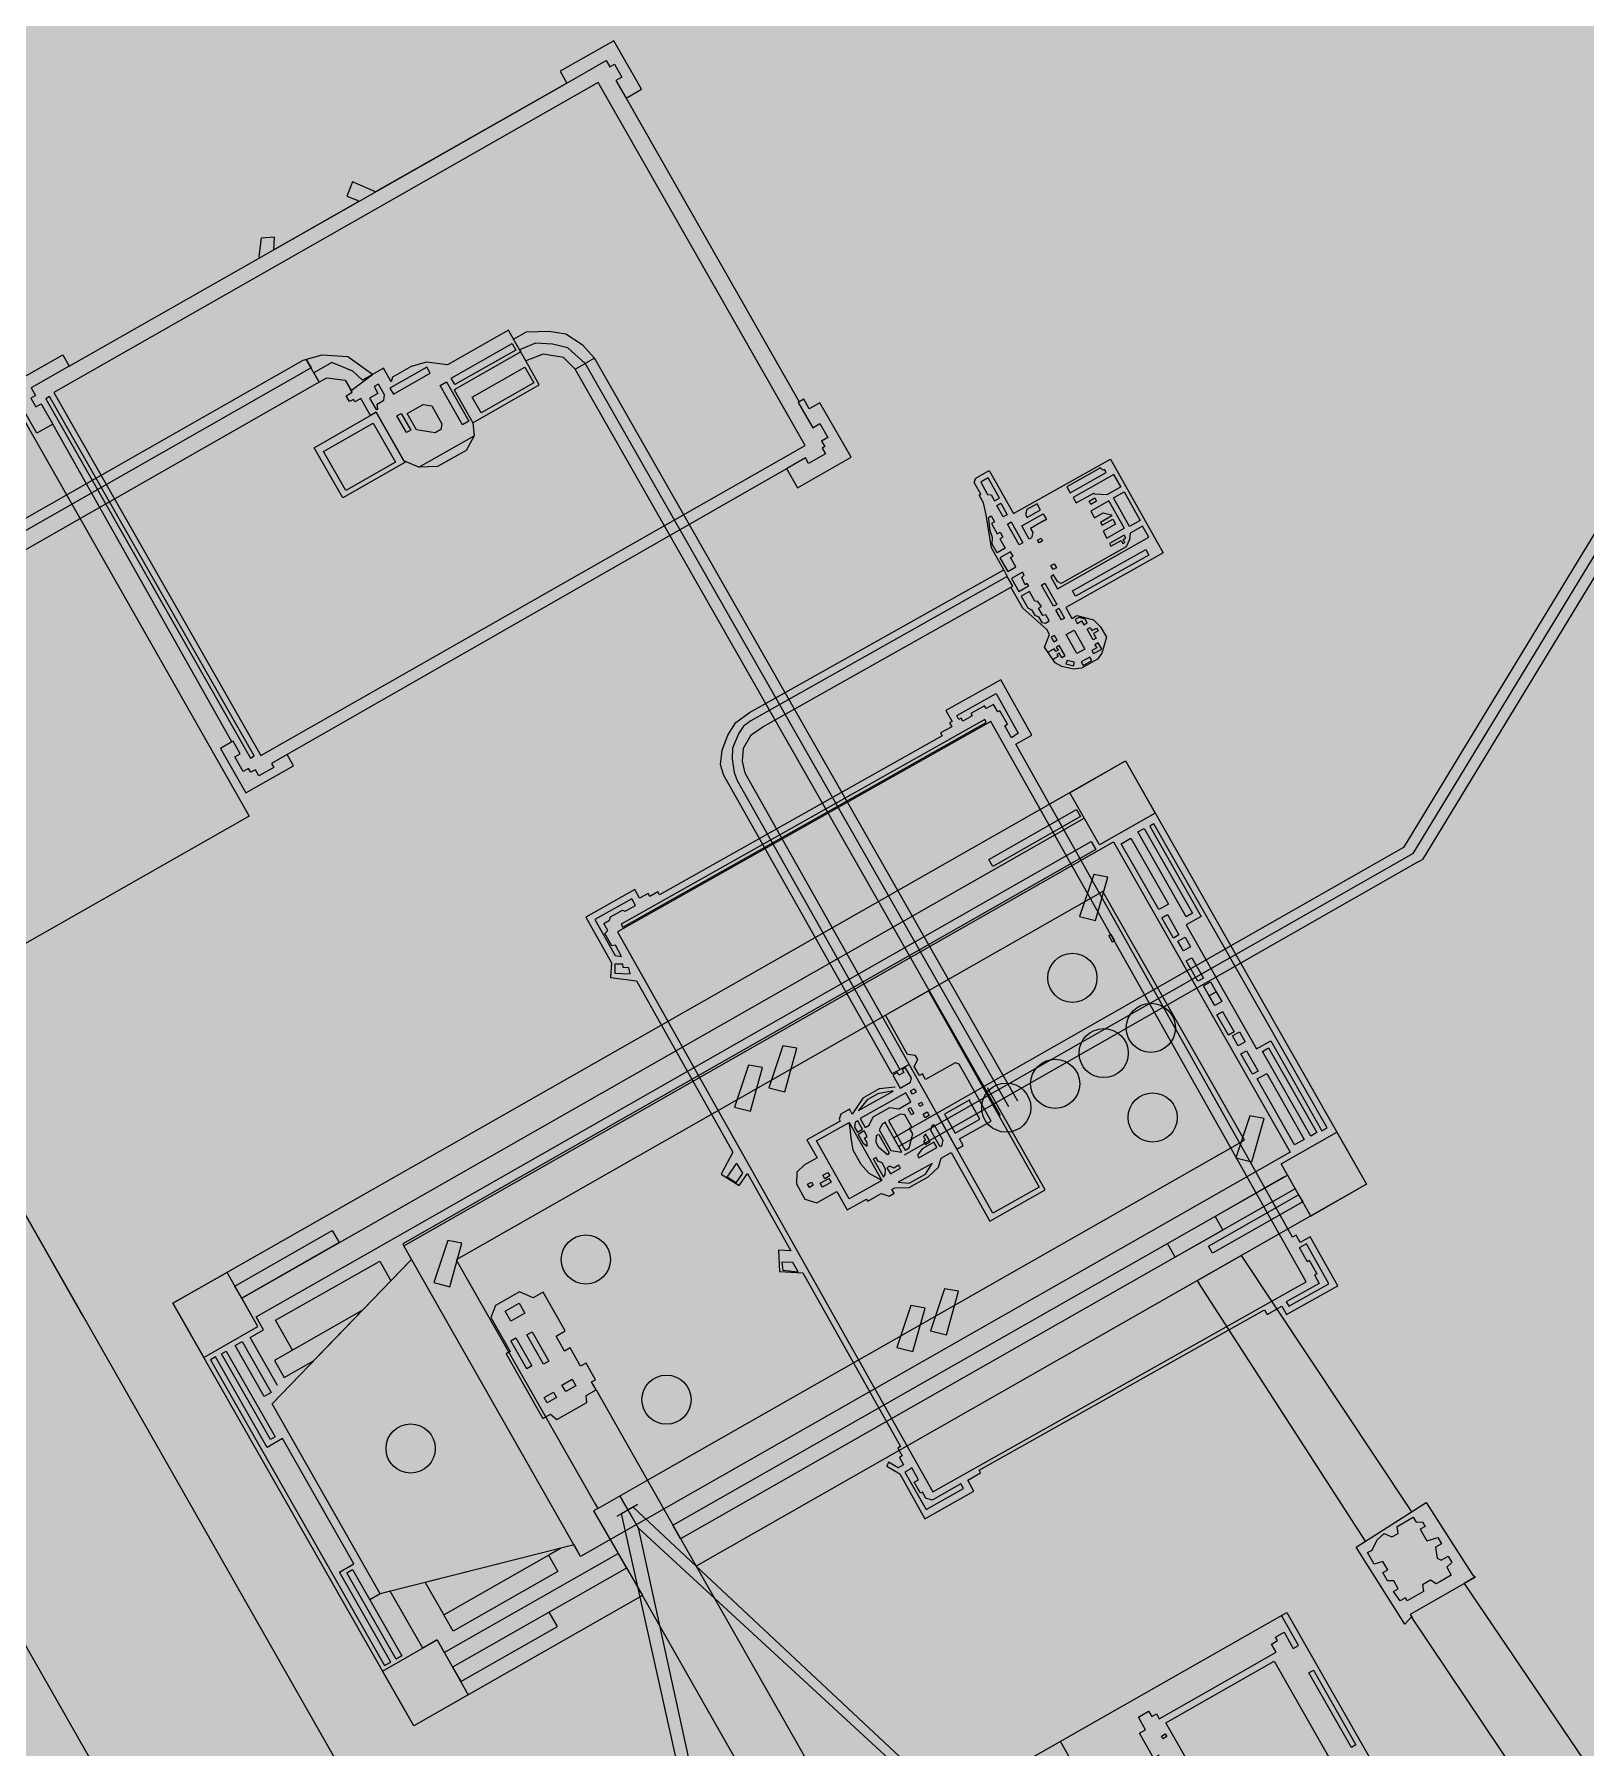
# Model space of a CAD drawing. Header units: millimetres. Extents: x 3191 to 879702, y -27549 to 222194.
# Drawn here: x 233734 to 241008, y 148255 to 156290 of the extents above; entities that cross this region are included whole.
import ezdxf

# ---------------------------------------------------------------- set-up
doc = ezdxf.new("R2010")
doc.units = ezdxf.units.MM
doc.header["$MEASUREMENT"] = 0
for name, color, linetype in [('Dumpsters', 210, 'Continuous'), ('Granulator', 11, 'Continuous'), ('Krumbuster', 112, 'Continuous'), ('Worker-Walkway', 8, 'Continuous')]:
    doc.layers.add(name, color=color, linetype=linetype)
picture_1 = doc.add_image_def('image4.png', size_in_pixel=(2551, 1418))

msp = doc.modelspace()

# ---------------------------------------------------------------- hatches: boundary and pattern name
at = {"lineweight": 211, "true_color": 0x000000}
h = msp.add_hatch(color=18, dxfattribs=at)
h.dxf.hatch_style = 1
h.paths.add_polyline_path([(215191.27861, 151368.28351), (238441.17067, 110521.71059), (277549.59155, 132782.24554), (254299.69949, 173628.81846)])

# ---------------------------------------------------------------- linework, layer by layer
at = {"layer": 'Dumpsters'}
msp.add_lwpolyline([(227667.93981, 151405.37284), (233534.20294, 154744.45308), (234741.21861, 152623.9076), (228874.95548, 149284.82735), (227667.93981, 151405.37284)], dxfattribs=at)
at = {"layer": 'Granulator'}
for points in [[(247997.36845, 153774.70727), (247306.97384, 152639.33354), (247292.81569, 152616.05006), (247272.13625, 152590.26753), (247248.95714, 152577.94524), (247205.38826, 152562.13091), (247156.84325, 152560.66385), (247113.54402, 152570.10907), (242271.32846, 155514.54884), (242259.93876, 155521.47466), (242231.05021, 155534.95105), (242176.28098, 155547.40062), (242119.27228, 155539.35478), (242081.81695, 155534.81754), (242054.86736, 155523.94836), (242011.72648, 155501.32003), (241974.87248, 155471.4786), (241945.95042, 155423.91545), (240153.28881, 152475.83207)], [(240199.45985, 152447.75653), (240199.45985, 152447.75653), (241989.76098, 155391.95805), (242005.54196, 155417.91031), (242051.26466, 155463.57373), (242100.80391, 155484.00704), (242167.76341, 155495.42811), (242221.99745, 155488.51903), (242251.75259, 155478.54235), (247093.77251, 152534.22155), (247141.94321, 152510.34591), (247194.01767, 152507.51313), (247239.37635, 152515.40824), (247274.90225, 152530.65401), (247310.1699, 152555.46529), (247333.3453, 152574.88963), (248044.78243, 153744.86838)], [(248090.46865, 153718.89958), (247392.86594, 152571.67193), (247367.74368, 152530.35766), (247341.04308, 152510.31849), (247288.1298, 152478.16469), (247231.89907, 152459.63726), (247174.81997, 152453.23244), (247098.6628, 152467.13597), (242239.1595, 155422.08802), (242215.05276, 155436.74678), (242180.84279, 155445.3493), (242149.93814, 155445.13924), (242111.54443, 155438.81696), (242072.21375, 155418.38338), (242051.45559, 155394.30213), (242015.20241, 155334.68274), (240243.45976, 152421.0012)], [(238279.21234, 153779.31596), (238221.36523, 153882.09694), (238196.47117, 154035.86067), (238183.76682, 154092.58832), (238163.43934, 154128.70557), (238171.71887, 154133.36545), (238140.52161, 154188.79579), (238147.93837, 154208.49226), (238211.16675, 154244.07842), (238324.86498, 154042.0629), (238779.14895, 154297.74267), (239026.26095, 153858.68165), (238570.33227, 153602.0762), (238599.23329, 153550.72576), (238622.51024, 153563.82648), (238699.8261, 153543.80542), (238733.13977, 153511.84292), (238760.68602, 153462.8996), (238739.17085, 153388.45625), (238719.51702, 153360.32821), (238644.46959, 153318.09008), (238607.37033, 153313.58585), (238552.15993, 153325.30041), (238520.57789, 153342.91849), (238470.57901, 153416.73137), (238494.32887, 153474.99955), (238480.78163, 153499.06988), (238368.37986, 153599.20351), (238313.02992, 153697.5476)], [(238260.03113, 154115.23295), (238207.077, 154209.32023), (238171.22029, 154189.13939), (238203.05573, 154132.57517), (238220.14446, 154130.39396), (238236.0623, 154102.11162), (238259.8735, 154115.51302)], [(238759.96267, 154234.84578), (238751.46833, 154249.93826), (238743.91891, 154245.6893), (238732.45372, 154256.90171), (238575.60076, 154168.62185), (238591.4883, 154140.39336), (238759.80529, 154235.1254)], [(238829.38108, 154166.45269), (238796.19011, 154225.42539), (238605.2266, 154117.94745), (238619.6985, 154092.23422), (238702.45885, 154138.81334), (238704.97563, 154134.34161), (238764.88163, 154131.25516), (238828.9092, 154167.29111)], [(238471.81449, 154010.81584), (238404.99064, 153973.20609), (238416.00176, 153953.64189), (238408.75192, 153928.58368), (238399.24563, 153923.23336), (238364.48164, 153985.00094), (238464.85644, 154041.49382), (238479.80022, 154014.94217), (238465.26098, 154006.7592)], [(238450.50727, 154061.7561), (238435.56349, 154088.30775), (238386.91369, 154060.92671), (238381.42864, 154037.96577), (238388.82185, 154024.82975), (238451.45128, 154060.07881), (238451.45128, 154060.07881), (238450.50727, 154061.7561)], [(238845.21381, 153972.37058), (238772.38675, 154101.76746), (238687.74997, 154054.13225), (238705.35645, 154022.84961), (238745.18547, 154045.26615), (238783.59494, 154036.9255), (238786.64064, 154031.514), (238733.00948, 154001.32935), (238740.85979, 153987.38116), (238790.81242, 154015.49546), (238803.68661, 153992.62101), (238744.8039, 153959.48069), (238762.70247, 153927.67907), (238844.4669, 153973.69767)], [(238262.29092, 153955.22733), (238275.52926, 153931.70585), (238261.80319, 153923.98055), (238286.70432, 153879.737), (238248.04697, 153857.9799), (238225.19481, 153898.5829), (238226.24276, 153930.14558), (238217.88822, 153956.78515), (238213.57856, 153970.52709), (238210.32053, 154005.62175), (238208.55014, 154024.69189), (238220.51221, 154031.42437), (238236.02347, 154003.86443), (238222.0176, 153995.98166), (238249.12533, 153947.81748), (238262.29092, 153955.22733)], [(238500.75535, 153745.73592), (238531.96688, 153690.28025), (238960.13215, 153931.25991), (238930.52114, 153983.87183), (238872.19979, 153951.04745), (238868.55724, 153920.91169), (238852.7342, 153885.7931), (238549.03561, 153714.86568), (238530.67497, 153724.19192), (238513.06849, 153755.47456), (238500.75535, 153745.73592)], [(238852.4609, 153927.50562), (238844.61059, 153941.45381), (238774.84444, 153902.18808), (238782.22363, 153889.07695), (238830.22289, 153916.09186), (238838.0732, 153902.14367), (238847.2822, 153907.32667), (238839.74589, 153920.71697), (238852.30377, 153927.78479)], [(238336.33002, 153792.86463), (238311.74416, 153836.54803), (238323.22919, 153843.01202), (238311.72429, 153863.45356), (238261.30125, 153835.0745), (238297.86489, 153770.10933), (238336.33002, 153792.86463)], [(237710.92416, 151682.24767), (237067.59265, 152825.29936), (237054.20644, 152882.06447), (237058.4514, 152943.0939), (237095.40244, 153004.52728), (237149.94132, 153042.93893), (238321.71691, 153702.43681), (238296.07728, 153747.99251), (237093.76561, 153071.30834), (237058.80603, 153045.14959), (237036.9949, 153012.1808), (237007.27674, 152942.68729), (237005.70927, 152892.14101), (237016.1297, 152827.64928), (237029.25086, 152790.54392), (237792.27421, 151434.82745), (237836.24774, 151459.57659), (237755.87977, 151414.34395), (236992.73113, 152770.28303), (236967.74673, 152814.67454), (236951.61909, 152864.83605), (236959.03634, 152933.3747), (236985.3831, 153002.7152), (237023.24429, 153062.25323), (237087.99921, 153108.87826), (237154.86066, 153146.50917), (238279.21234, 153779.31596), (238296.07728, 153747.99251)], [(238397.05602, 153701.30753), (238389.66256, 153714.44399), (238379.87647, 153708.93619), (238364.86273, 153742.80889), (238374.68261, 153753.48752), (238366.97465, 153767.18278), (238316.08905, 153738.54339), (238350.53829, 153677.33505), (238396.112, 153702.98482)], [(238492.55553, 153540.13088), (238476.66799, 153568.35937), (238462.0763, 153564.1953), (238442.57085, 153598.85199), (238456.83029, 153606.87747), (238438.91565, 153629.54906), (238424.84769, 153632.30377), (238399.5218, 153677.30204), (238360.9379, 153655.58628), (238392.08397, 153600.24688), (238410.17145, 153591.65761), (238424.80048, 153565.66521), (238442.53876, 153558.35101), (238457.48254, 153531.79936), (238475.01074, 153528.78413), (238492.55553, 153540.13088)], [(238670.48113, 153530.12846), (238660.57115, 153547.7362), (238632.45217, 153555.83196), (238613.99919, 153545.44627), (238624.22392, 153527.27928), (238644.63377, 153538.76633), (238654.85851, 153520.59934), (238670.48113, 153530.12846)], [(238699.39199, 153449.97757), (238670.60557, 153501.12441), (238684.30627, 153508.83543), (238692.95799, 153493.46333), (238713.92744, 153505.26534), (238721.47802, 153491.8497)], [(238721.47802, 153491.8497), (238700.7875, 153480.20468), (238713.37163, 153457.84558), (238699.39199, 153449.97757)], [(238567.6087, 153374.7022), (238539.76603, 153424.1722), (238525.78639, 153416.30419), (238533.80885, 153402.05013), (238522.90442, 153395.9129), (238515.9831, 153408.2105), (238487.28982, 153392.06136)], [(238529.65674, 153449.33084), (238517.22973, 153471.41076), (238501.57215, 153462.59838), (238513.84178, 153440.79808), (238529.49936, 153449.61047)], [(238722.05947, 153435.8692), (238706.9615, 153427.37177), (238715.14108, 153412.83854), (238692.49369, 153400.09214), (238700.67352, 153385.55846), (238738.97762, 153407.11675), (238722.05947, 153435.8692)], [(238567.6087, 153374.7022), (238551.95199, 153365.89031), (238539.52499, 153387.97023), (238528.90036, 153381.99048), (238534.24866, 153372.48778), (238509.85011, 153358.7558)], [(238608.98715, 153345.66591), (238576.16717, 153352.95567), (238571.17065, 153337.63069), (238607.52051, 153328.64741), (238608.98715, 153345.66591)], [(238692.36162, 153353.21235), (238683.0809, 153369.70205), (238642.81906, 153347.04191), (238652.41454, 153329.99296), (238692.36162, 153353.21235)], [(238335.8763, 152960.86976), (238411.83832, 153003.62265), (238265.67515, 153263.32089), (238008.52871, 153118.59392), (238037.21098, 153067.63214), (238025.55896, 153061.07416), (238035.66578, 153043.11666), (237983.22816, 153013.60375), (237990.87678, 153000.01392), (236665.25174, 152253.9266), (236657.22877, 152268.18156), (236619.98355, 152247.21924), (236612.25445, 152260.95205), (236572.26192, 152238.44349), (236549.41817, 152279.03156), (236320.00192, 152149.91167), (236440.48192, 151935.84651), (236436.00921, 151866.62365), (236557.55888, 151850.64728), (237009.52434, 151047.60893), (236954.6639, 150944.19587), (237038.40886, 150890.94466), (237077.30712, 150948.45799), (237281.73326, 150585.2399), (237223.41186, 150588.68377), (237227.84957, 150487.55818), (237337.33124, 150481.82162), (237795.86761, 149667.10827), (237782.90488, 149659.8126), (237803.44347, 149623.32026), (237790.13973, 149615.83266), (237809.80816, 149580.88639), (237784.74922, 149566.78273), (237739.26654, 149593.30831), (237730.95393, 149574.78419), (237791.82908, 149539.00393), (237910.1366, 149328.79876), (238139.69975, 149458.00132), (238110.28407, 149510.2662), (238170.92166, 149544.39421), (238164.30745, 149556.14613), (239501.62125, 150308.81209), (239514.41038, 150286.08876), (239583.58544, 150325.02182), (239605.70469, 150285.72102), (239845.08279, 150420.44763), (239715.72647, 150650.28397), (239669.44363, 150624.23509), (239650.12408, 150658.56148), (239633.20389, 150649.03847), (238335.8763, 152960.86976)], [(238315.53471, 152991.58893), (238284.25493, 153047.16587), (238297.44763, 153054.59097), (238261.74981, 153118.01775), (238251.384, 153112.18367), (238231.76777, 153147.03718), (238197.52956, 153127.76726), (238189.75386, 153141.58287), (238125.36079, 153105.34122), (238132.0761, 153093.40967), (238088.10075, 153068.6595), (238080.32506, 153082.47511), (238069.33144, 153076.28769), (238058.90476, 153094.81349), (238243.28766, 153198.58774), (238347.73039, 153013.01712), (238315.53471, 152991.58893)], [(240153.28881, 152475.83207), (237763.81353, 151115.74141)], [(240199.45985, 152447.75653), (237787.53579, 151074.88801)], [(240221.7294, 152408.63226), (237811.76015, 151033.16991)], [(240221.7294, 152408.63226), (240243.45976, 152421.0012)], [(236487.97872, 151965.77326), (236458.68986, 152017.81282), (236441.4765, 152015.31602), (236408.57151, 152073.7806), (236423.11242, 152087.04006), (236404.26577, 152120.52622), (236431.58237, 152135.90053), (236435.1567, 152150.60202), (236491.71442, 152182.43379), (236503.9871, 152177.92035), (236552.51186, 152205.23102), (236535.51708, 152235.42684), (236362.62881, 152138.12199), (236457.00443, 151970.43828), (236487.97872, 151965.77326)], [(238798.83966, 152038.21174), (238789.84785, 152032.99048), (238771.87146, 152063.94861), (238780.86327, 152069.16986), (238798.83966, 152038.21174)], [(236493.08365, 151928.8856), (236455.22212, 151929.99489), (236456.16938, 151886.9601), (236527.77505, 151884.53925), (236522.1082, 151912.65099), (236495.31437, 151913.6442), (236493.08365, 151928.8856)], [(237971.92312, 151218.51274), (238059.91321, 151062.17464), (238089.81457, 151079.00369), (238072.55646, 151109.66736), (238221.08791, 151193.26372), (238071.12398, 151459.71503), (238051.6968, 151466.84487), (237913.25573, 151388.92757), (237898.72271, 151414.74939), (237884.19221, 151406.57135), (237859.89488, 151449.7421), (237875.96221, 151481.63017), (237865.06264, 151500.9962), (237828.73488, 151506.05135), (237725.08312, 151690.21661)], [(237817.5155, 151443.53993), (237802.79614, 151435.25558), (237810.22066, 151422.06392), (237787.88717, 151409.4942), (237781.17645, 151421.4176), (237759.85899, 151409.41972), (237794.12665, 151348.534), (237842.09181, 151375.52971), (237846.62664, 151394.78445), (237818.92684, 151444.00061), (237814.35906, 151441.42978)], [(237769.98543, 151353.27105), (237695.19573, 151344.24921), (237618.05153, 151300.83097), (237569.28555, 151225.97732), (237558.86244, 151244.49678), (237556.4353, 151248.80924), (237515.32181, 151225.66978), (237507.32943, 151202.46482), (237512.32682, 151193.58562), (237356.75659, 151106.02769), (237404.30283, 151021.54899), (237344.82992, 150988.07649), (237308.70478, 150954.70326), (237307.13581, 150898.5974), (237346.90457, 150827.93748), (237402.25903, 150809.89328), (237496.84717, 150863.12931), (237545.39727, 150776.86698), (237635.91515, 150827.81219), (237641.63729, 150817.64526), (237704.94962, 150853.27866), (237741.78074, 150842.19856), (237764.91954, 150855.22152), (237755.19189, 150872.5053), (237768.41344, 150879.94664), (237836.09915, 150882.23016), (237924.32965, 150931.88798), (237973.8473, 150977.16116), (237985.63573, 151019.27239), (238033.10249, 151045.9876), (238213.88119, 150724.78556), (238473.00898, 150870.62767), (238203.77111, 151349.00126)], [(237753.39356, 151333.62561), (237688.91434, 151321.72125), (237639.42601, 151293.86827), (237599.17213, 151242.48468), (237760.57887, 151333.3275), (237753.39356, 151333.62561)], [(237843.3184, 151284.25412), (237819.90218, 151325.85933), (237605.70806, 151205.30676), (237629.12428, 151163.70154), (237648.91944, 151174.84264), (237666.84045, 151213.65745), (237744.75235, 151257.50777), (237786.89872, 151251.49791), (237843.74673, 151283.49307)], [(237793.5011, 151226.72365), (237739.1442, 151196.13054), (237817.0919, 151057.63546), (237836.55916, 151068.59201), (237852.60911, 151133.53262), (237837.81608, 151159.81641), (237847.9292, 151165.50826), (237816.06728, 151222.11954), (237793.5011, 151226.72365)], [(238119.69828, 151293.00156), (238001.43797, 151226.44238), (238051.84936, 151136.87298), (238167.68763, 151202.06899), (238117.27624, 151291.63839)], [(237610.41729, 150989.93347), (237572.96438, 151056.47865), (237563.55306, 151114.4621), (237559.01515, 151159.99389), (237554.18674, 151187.32577)], [(237615.60959, 151157.43158), (237594.62077, 151194.72388), (237582.69331, 151188.01088), (237580.18856, 151164.55385), (237593.03906, 151141.72148), (237616.89485, 151155.14798), (237612.04007, 151163.7738)], [(237625.67455, 151147.15232), (237597.27634, 151131.16926), (237620.36991, 151090.13732), (237638.83062, 151076.06114), (237639.2978, 151090.93589), (237626.226, 151114.16146), (237639.39159, 151121.57131), (237625.67455, 151147.15232)], [(237724.98619, 151188.16214), (237711.08087, 151180.33596), (237695.02874, 151152.66571), (237749.93354, 151055.11254), (237802.27019, 151047.29702), (237723.46913, 151187.30831)], [(237951.99687, 151177.36525), (237993.32515, 151103.93443), (237988.02941, 151076.51507), (237980.76503, 151072.42654), (237937.16572, 151149.89245), (237944.10138, 151173.45296), (237951.99687, 151177.36525)], [(237693.8647, 151130.4822), (237742.23043, 151044.54747), (237733.79199, 151035.38094), (237694.45095, 151069.6469), (237681.66972, 151092.35621), (237682.81196, 151125.96071), (237693.13842, 151131.77264)], [(237964.91327, 151071.85966), (237951.96931, 151094.85809), (237897.10614, 151063.98004), (237874.92315, 151034.19023), (237881.89311, 151021.80622), (237966.33578, 151069.33218), (237964.91327, 151071.85966)], [(237914.32518, 151131.57513), (237902.74344, 151121.39616), (237912.13112, 151104.71643), (237903.53506, 151099.8784), (237912.78089, 151083.45069), (237934.5233, 151095.68774), (237912.90267, 151134.10261)], [(237032.50575, 150985.66564), (237053.74167, 150949.09411), (237023.65971, 150903.7791), (236982.01675, 150929.8596), (237027.32789, 150996.92253), (237032.50575, 150985.66564)], [(237707.84396, 150914.31234), (237647.9172, 150948.43207), (237610.41729, 150989.93347)], [(237669.55293, 151011.09892), (237715.15996, 150930.06575), (237723.21482, 150942.67753), (237725.75368, 150968.67813), (237709.49638, 150997.5636), (237689.75634, 151006.31308), (237680.5487, 151022.67292), (237667.50728, 151015.33296), (237669.55293, 151011.09892)], [(237793.67332, 150974.48397), (237787.13017, 150986.10965), (237763.61801, 150972.87655), (237745.33361, 150982.88558), (237731.4283, 150975.05941), (237747.92829, 150945.74273), (237794.95348, 150972.20942), (237793.67332, 150974.48397)], [(237943.05988, 150995.38853), (237785.02477, 150906.44332), (237835.94787, 150902.11717), (237912.1521, 150945.00638), (237943.05988, 150995.38853)], [(239668.42862, 150593.17236), (239701.40517, 150534.58063), (239712.01581, 150540.55251), (239747.26645, 150477.92026), (239736.65581, 150471.94838), (239758.82956, 150432.55075), (239604.21153, 150345.52875), (239615.86692, 150324.8198), (239804.33932, 150430.89569), (239699.15605, 150617.78208), (239664.7963, 150598.44375), (239668.42862, 150593.17236)], [(237315.37254, 150487.08197), (237290.41667, 150530.05983), (237239.44695, 150531.90829), (237243.8891, 150494.3683), (237315.37254, 150487.08197)], [(237840.33388, 149561.3422), (237815.94209, 149547.61403), (237915.15085, 149371.34296), (238090.97879, 149470.30231), (238078.97095, 149491.63747), (237943.28856, 149415.27281), (237914.35232, 149425.07431), (237898.0558, 149454.02947), (237888.90801, 149448.88091), (237860.03169, 149500.18747), (237879.34244, 149511.05593), (237847.69061, 149567.29392), (237842.76784, 149564.52329), (237840.33388, 149561.3422)]]:
    msp.add_lwpolyline(points, dxfattribs=at)
for points in [[(238919.0337, 154010.39492), (238869.26556, 153982.38445), (238793.91766, 154116.2603), (238843.68579, 154144.27076)], [(238295.37374, 154037.35846), (238277.16558, 154027.11056), (238247.22123, 154080.31477), (238265.42939, 154090.56266)], [(238714.98218, 154100.17216), (238688.42104, 154085.22305), (238679.45483, 154101.15395), (238706.01596, 154116.10306)], [(238368.19481, 153906.01653), (238351.10674, 153896.39903), (238296.4189, 153993.56671), (238313.50697, 154003.1842)], [(238437.88844, 153918.08879), (238454.10474, 153927.21564), (238461.34082, 153914.3588), (238445.12451, 153905.23195)], [(238500.76483, 153798.46532), (238516.42241, 153807.27771), (238526.96164, 153788.55192), (238511.30407, 153779.73954)], [(238959.85483, 153847.66428), (238616.51259, 153654.42465), (238602.04069, 153680.13788), (238945.38293, 153873.37751)], [(238456.94293, 153707.46061), (238471.7611, 153715.80056), (238527.76094, 153616.30178), (238512.94277, 153607.96183)], [(238523.32255, 153590.15557), (238537.86179, 153598.33853), (238563.97406, 153551.94305), (238549.43482, 153543.76008)], [(238659.11498, 153407.06744), (238621.92834, 153386.13808), (238571.74869, 153475.29574), (238608.93533, 153496.2251)], [(236493.03006, 152103.66694), (238197.62408, 153063.0453), (238190.2207, 153076.19941), (236485.62667, 152116.82105)], [(238219.51675, 153066.96202), (236467.75955, 152081.03931), (237946.15794, 149454.26642), (239697.91515, 150440.18912)], [(237710.92416, 151682.24767), (237927.03057, 151803.87652), (238444.97543, 150883.608), (238228.86902, 150761.97915)], [(237868.13974, 151328.62257), (237851.64363, 151319.33824), (237842.64838, 151335.32072), (237859.14449, 151344.60505)], [(237831.2504, 151251.07198), (237842.1627, 151257.21363), (237858.297, 151228.5467), (237847.3847, 151222.40505)], [(237900.58223, 151270.38445), (237885.86286, 151262.10011), (237879.00954, 151274.27689), (237893.7289, 151282.56123)], [(237930.18576, 151219.56761), (237911.40576, 151208.99787), (237901.69671, 151226.24861), (237920.4767, 151236.81836)], [(237401.09538, 151101.163), (237554.18674, 151187.32577), (237707.84396, 150914.31234), (237554.7526, 150828.14957)], [(237385.76156, 150892.3936), (237368.26865, 150882.54826), (237359.87159, 150897.46789), (237377.3645, 150907.31324)], [(237469.88813, 150906.99928), (237429.44616, 150884.23776), (237419.42388, 150902.04504), (237459.86585, 150924.80656)], [(237431.11689, 150939.46729), (237455.34954, 150953.1059), (237464.73976, 150936.42164), (237440.50711, 150922.78303)]]:
    msp.add_lwpolyline(points, close=True, dxfattribs=at)
at = {"layer": 'Krumbuster'}
for points in [[(236508.74622, 155991.3138), (236580.81551, 156032.35349), (236451.12757, 156260.0969), (236199.22168, 156116.6497), (236230.68446, 156061.3983), (236415.23585, 156166.49065), (236432.11832, 156136.84354), (236454.34529, 156149.50064), (236488.49387, 156089.53274), (236460.205, 156073.42372), (236508.74622, 155991.3138)], [(233897.4221, 154734.46507), (236230.68446, 156061.3983)], [(236230.68446, 156061.3983), (235333.62329, 155550.56896), (235225.23859, 155598.92397), (235199.13132, 155531.52758), (235248.48327, 155512.07258), (235252.46428, 155505.08158), (234856.9766, 155279.87206), (234860.86908, 155338.01403), (234798.10603, 155333.50538), (234787.45929, 155247.62874), (234790.46897, 155242.34348)], [(236508.74622, 155991.3138), (237320.29021, 154566.17132)], [(236270.47945, 154719.88186), (236215.07614, 154774.18489), (236119.88078, 154790.63381), (236038.78281, 154758.76148), (235981.09243, 154860.07085), (236041.18228, 154894.28887), (236148.54818, 154897.29393), (236226.11481, 154885.11509), (236303.24734, 154836.01793), (236360.58068, 154771.65959), (236316.99555, 154746.84014), (236236.24197, 154820.22428), (236162.92772, 154837.49577), (236084.3893, 154841.96686), (236016.35275, 154813.59945), (236009.70963, 154809.81654), (236014.99094, 154800.54209), (235702.41208, 154622.54481), (235790.02411, 154468.69038), (236100.60148, 154645.54793), (236038.78281, 154758.76148), (235981.09243, 154860.07085), (235957.05814, 154902.27718), (235671.59992, 154739.72367), (235572.82689, 154752.17557), (235501.60187, 154732.26093), (235414.18016, 154682.47885), (235407.37914, 154659.74698), (235370.69857, 154724.16129), (235319.87188, 154695.21815), (235204.38503, 154777.96445), (235082.32727, 154784.80791), (234992.58545, 154759.71806), (233441.58943, 153876.50707)], [(233495.82523, 153762.14325), (235060.98755, 154653.42121), (235106.021, 154679.06539), (235192.00734, 154668.56705), (235220.16279, 154619.12362), (235319.87188, 154695.21815), (235272.27372, 154668.11349), (235228.28404, 154709.60056), (235129.23899, 154750.70291), (235044.65356, 154702.53594), (235069.77297, 154658.42404), (235009.4124, 154764.4225), (235031.51089, 154725.61562), (233459.83116, 153830.62635)], [(233820.37742, 154461.75825), (233745.86403, 154419.32678), (233617.75032, 154644.30571), (233867.70891, 154786.64403), (233897.4221, 154734.46507), (233718.58996, 154632.62953), (233739.04184, 154596.71424), (233717.36522, 154584.37054), (233741.29001, 154542.3565), (233767.031, 154557.01464), (233820.37742, 154461.75825)], [(238344.82382, 151287.15446), (236365.04815, 154763.81432), (236360.58068, 154771.65959), (236317.19756, 154746.48538)], [(235418.11386, 154602.75015), (235589.94519, 154700.5991), (235573.91229, 154728.75429), (235400.59963, 154630.0618), (235418.11386, 154602.75015)], [(238263.7268, 151219.56456), (236270.47945, 154719.88186), (236317.19756, 154746.48538), (238301.23869, 151262.33501)], [(235790.02411, 154468.69038), (235795.84024, 154407.7186), (235758.43537, 154338.68838), (235624.91547, 154262.65579), (235537.27792, 154260.48091), (235467.22954, 154289.84759), (235337.64543, 154517.40867), (235310.7568, 154502.097), (235264.87872, 154582.66295), (235236.62055, 154566.5714), (235230.18152, 154577.87889), (235211.81373, 154567.4194), (235196.11858, 154594.98146), (235224.65648, 154611.2323), (235215.8029, 154626.77997)], [(235344.47851, 154531.59451), (235340.98122, 154555.80785), (235373.4781, 154574.31312), (235376.13336, 154599.22225), (235347.56016, 154649.39929), (235327.07293, 154637.73289), (235345.18272, 154605.9305), (235306.32778, 154583.80465), (235336.91308, 154530.09417), (235344.47851, 154531.59451)], [(235592.65542, 154424.98238), (235526.06343, 154435.16851), (235482.73924, 154511.24959), (235556.73643, 154553.38711), (235597.31779, 154547.45049), (235644.93536, 154463.82987), (235640.79045, 154436.05477), (235614.06926, 154420.83845), (235592.65542, 154424.98238)], [(237260.10528, 154253.67181), (237311.70732, 154163.05411), (237563.32904, 154306.3395), (237417.69673, 154562.08261), (237367.37243, 154533.42556), (237341.76258, 154578.39871), (237316.26485, 154563.8791), (237383.92079, 154445.06934), (237417.4704, 154464.17408), (237454.54733, 154399.06373), (237425.6947, 154382.63367), (237440.21972, 154357.12647), (237427.47085, 154349.86666), (237443.14259, 154322.3457), (237364.63666, 154277.64069), (237349.7294, 154303.81914), (237260.48752, 154253.00056)], [(234660.05391, 152971.41669), (233820.37742, 154461.75825)], [(235537.27792, 154260.48091), (235795.84024, 154407.7186)], [(237260.48752, 154253.00056), (234920.28057, 152912.38689)], [(234660.05391, 152971.41669), (234606.57817, 152940.96506), (234725.38393, 152732.33172), (234949.98201, 152860.22856), (234920.28057, 152912.38689), (234846.75146, 152870.51592), (234857.03277, 152852.46103), (234786.84585, 152812.49326), (234770.47191, 152841.24734), (234749.08157, 152829.06666), (234738.80034, 152847.12139), (234714.06781, 152833.03751), (234674.84669, 152901.91324), (234699.57923, 152915.99712), (234666.06988, 152974.84247), (234660.05391, 152971.41669)], [(237360.05609, 147609.06665), (236586.19117, 148968.04139), (235512.83628, 148356.82201), (234384.0269, 150339.11038), (238850.42917, 152882.49251), (239980.92973, 150897.23429), (236836.96681, 149106.9121), (237606.53743, 147755.47855)], [(234782.87245, 150229.45298), (234706.3352, 150363.8591), (238656.84025, 152613.46478)], [(239770.77788, 151147.40279), (239795.34753, 151161.39392), (238983.55908, 152586.96569), (238964.65939, 152576.20331), (239205.28902, 152153.63655), (239134.41501, 152113.27752), (239464.94419, 151532.83925), (239531.09328, 151570.50769), (239770.77788, 151147.40279)], [(234874.74407, 149953.6117), (234746.47193, 150178.86883), (234809.27529, 150214.63206), (234774.80762, 150275.16032), (238689.62046, 152504.44116), (238710.67495, 152467.46764), (235461.44653, 150617.20226), (235466.76932, 150607.85497)], [(238710.35125, 152133.49534), (238767.06351, 152337.50363), (238701.05487, 152349.32909), (238635.31014, 152152.38614), (238710.35125, 152133.49534)], [(236628.06083, 149520.17096), (239408.38652, 151103.42079), (238744.24421, 152269.71298), (235712.3253, 150543.19399), (236365.87169, 149395.50915), (236376.46761, 149376.9018), (236628.06083, 149520.17096)], [(237252.4063, 151330.809), (237309.11856, 151534.81728), (237243.10991, 151546.64275), (237177.36518, 151349.6998), (237252.4063, 151330.809)], [(237091.6979, 151240.07222), (237148.41016, 151444.0805), (237082.40151, 151455.90596), (237016.65678, 151258.96301), (237091.6979, 151240.07222)], [(239442.91135, 151002.02647), (239499.62361, 151206.03476), (239433.61496, 151217.86022), (239367.87023, 151020.91727), (239442.91135, 151002.02647)], [(239594.4262, 150931.39987), (239269.9265, 150746.61429), (239306.32205, 150682.70051), (239083.83587, 150556.00628), (239047.44032, 150619.92007)], [(235682.60154, 150416.91904), (235739.31381, 150620.92732), (235673.30516, 150632.75279), (235607.56043, 150435.80983), (235682.60154, 150416.91904)], [(236295.57327, 149152.40248), (236264.859, 149206.33944), (235355.97968, 148977.16437), (234848.67018, 149868.04437), (235495.02023, 150536.36268), (235502.86274, 150544.47175)], [(235502.86274, 150544.47175), (235272.35678, 150306.13131), (234860.22711, 150071.44505), (234905.87195, 149991.28871), (235043.85426, 150069.86241), (235272.35678, 150306.13131), (234945.13907, 150119.79796), (234865.68658, 150259.32351), (235353.68635, 150537.21382), (235406.36903, 150444.69839)], [(239931.93781, 149195.76617), (239975.57921, 149223.50169), (239203.57449, 150420.0343), (239187.27851, 150445.29149), (239393.03586, 150562.45953), (240185.10821, 149369.86632), (240190.6284, 149360.17239)], [(236320.93723, 150058.73825), (236294.79433, 150043.85124), (236245.97968, 150129.57406), (236219.83671, 150114.687), (236180.12312, 150184.42754), (236223.69467, 150209.23925), (236120.27395, 150390.85512), (236073.7976, 150364.38927), (236009.35753, 150393.11248), (235896.07138, 150328.60195), (235874.26097, 150272.8863), (235965.13622, 150113.30139), (235945.80824, 150102.29512), (236118.70342, 149798.67602), (236154.02574, 149818.79023), (236183.69778, 149794.39697), (236323.9527, 149874.2648), (236321.24804, 149906.72806), (236367.9996, 149933.35063), (236347.11132, 149970.03229), (236365.44536, 149980.47256), (236320.93723, 150058.73825)], [(238010.75729, 150191.61796), (238067.46956, 150395.62624), (238001.46091, 150407.4517), (237935.71618, 150210.50875), (238010.75729, 150191.61796)], [(237853.62628, 150112.39747), (237910.33854, 150316.40575), (237844.3299, 150328.23122), (237778.58516, 150131.28827), (237853.62628, 150112.39747)], [(235376.18068, 148640.10552), (235405.28466, 148656.67872), (235164.88343, 149078.84439), (235232.28219, 149117.22446), (234897.95408, 149704.33396), (234825.98692, 149663.35243), (234583.96679, 150088.36102), (234559.8131, 150074.60676), (235376.56257, 148640.32299)], [(236367.9996, 149933.35063), (236836.96681, 149106.9121)], [(236466.24253, 149340.99021), (236562.54958, 149395.83204), (236516.96041, 149369.87139), (236479.53518, 149435.59338), (236565.00557, 149285.49988), (237034.21213, 147138.04302), (236984.05014, 147123.49656), (236487.19556, 149352.92187), (236516.96041, 149369.87139), (236565.00557, 149285.49988), (238159.9636, 147816.56439), (238186.31713, 147843.18432), (236541.4984, 149382.53512), (236540.62858, 149383.34917)], [(242394.13322, 145526.96021), (242404.14399, 145568.39235), (240190.93476, 148868.49988), (240160.5354, 148833.9273), (239931.93781, 149195.76617), (240260.57847, 149404.62792), (240473.72537, 149069.91014), (240488.50595, 149052.87726), (240185.17517, 148880.14626), (240185.17517, 148880.14626), (240193.67144, 148865.22606)], [(236376.46761, 149376.9018), (236356.34657, 149365.44392), (236586.19117, 148968.04139)], [(240247.22586, 148986.89025), (240171.32024, 148943.66597), (240163.12988, 148958.04897), (240138.76002, 148944.17161), (240106.99803, 148986.94385), (240129.37143, 148999.68433), (240107.7498, 149037.65381), (240078.50032, 149037.92392), (240056.87869, 149075.8934), (240079.64937, 149088.86011), (240057.34665, 149128.02563), (240015.98876, 149116.11206), (239985.2879, 149170.02547), (240006.37894, 149182.03571), (240029.79855, 149230.06992), (240063.7642, 149259.57265), (240099.22634, 149243.36381), (240127.98136, 149259.73829), (240123.55387, 149292.7741), (240198.95157, 149335.70914), (240212.41747, 149312.06184), (240242.25068, 149314.66103), (240254.63145, 149292.9193), (240231.62442, 149279.818), (240262.56193, 149225.48902), (240315.1221, 149240.18439), (240331.86646, 149210.77984), (240304.38876, 149195.13273), (240311.80119, 149143.48797), (240329.75623, 149134.23592), (240363.6256, 149153.52276), (240380.36995, 149124.1182), (240356.25354, 149101.08316), (240377.73087, 149063.36709), (240323.41918, 149032.43942), (240307.44249, 149023.34154), (240280.83462, 149040.35081), (240243.13326, 149018.88186), (240247.22586, 148986.89025)], [(236264.859, 149206.33944), (235566.91896, 149030.35298), (235653.69098, 148877.9737), (236202.89031, 149190.71395), (236145.46876, 149158.01539), (236189.39175, 149080.88275), (235698.46395, 148801.32508), (235654.54095, 148878.45772)], [(235622.24167, 148760.10431), (235655.85562, 148701.07526), (236471.84851, 149165.74046), (236511.19963, 149096.63643), (235695.20675, 148631.97123), (235733.38609, 148564.92495), (236187.0176, 148823.24433), (236148.83826, 148890.29061)], [(235622.24167, 148760.10431), (235555.14528, 148721.89643), (235403.02803, 148989.02767), (235355.97968, 148977.16437), (235306.71981, 148949.11346)], [(240491.4532, 149055.54884), (240437.80029, 149024.99632), (242646.63646, 145764.69385), (242728.37585, 145712.12609)], [(238170.16722, 148071.25499), (239607.335, 148889.64675), (240467.26508, 147379.53404)], [(239008.3467, 148219.48158), (238982.58593, 148204.81217), (238915.42894, 148322.74574), (238944.44234, 148339.26735), (238910.58046, 148398.73177), (238958.70039, 148426.13354), (238973.21262, 148400.64879), (238995.14962, 148413.14077), (239008.04935, 148390.4877), (239213.97413, 148507.75108), (239556.09613, 148702.57163), (239534.31586, 148740.81969), (239563.32933, 148757.34134), (239554.05766, 148773.62322), (239593.6858, 148796.18937), (239636.81935, 148720.44308), (239660.87931, 148734.14397), (239580.90054, 148874.59371)]]:
    msp.add_lwpolyline(points, dxfattribs=at)
for points in [[(237348.05146, 154361.72901), (236378.44354, 156064.44563), (233825.84586, 154610.87497), (234795.45378, 152908.15835)], [(235706.09056, 154647.11973), (235688.79181, 154677.49785), (235973.94296, 154839.8765), (235991.24172, 154809.49837)], [(235829.64196, 154515.44216), (235787.80095, 154588.91864), (236034.21067, 154729.23607), (236076.05168, 154655.75959)], [(235742.35288, 154458.71125), (235637.29478, 154643.2025), (235666.92085, 154660.07299), (235771.97895, 154475.58175)], [(233787.87483, 154580.77008), (234747.50334, 152895.57817), (234765.66689, 152905.92136), (233806.03837, 154591.11327)], [(235337.64543, 154517.40867), (235471.8383, 154281.75421), (235179.99248, 154115.5633), (235045.79961, 154351.21776)], [(235194.28762, 154150.62586), (235089.6851, 154334.31706), (235323.06352, 154467.21385), (235427.66604, 154283.52265)], [(235479.09931, 154422.04009), (235434.6042, 154500.1774), (235454.47374, 154511.49206), (235498.96884, 154433.35475)], [(238850.42917, 152882.49251), (238989.54994, 152638.18422), (238727.6804, 152489.06324), (238588.55963, 152733.37153)], [(238227.67697, 152387.11203), (238208.71924, 152420.40346), (238619.87904, 152654.53743), (238638.83676, 152621.246)], [(239005.93617, 152185.21711), (238829.90514, 152494.34304), (238875.26455, 152520.17285), (239051.29558, 152211.04692)], [(239135.3907, 152151.27249), (238908.75743, 152549.26042), (238938.052, 152565.94214), (239164.68527, 152167.95422)], [(236295.57327, 149152.40248), (235466.76932, 150607.85497), (238794.06236, 152502.57406), (239622.86631, 151047.12157)], [(239074.55466, 152051.53152), (239020.18424, 152147.01074), (239046.64388, 152162.07812), (239101.0143, 152066.59889)], [(239122.63194, 151991.27707), (239096.25415, 152037.5988), (239129.32869, 152056.43301), (239155.70648, 152010.11129)], [(239189.75543, 151849.22886), (239135.38501, 151944.70809), (239161.84464, 151959.77546), (239216.21506, 151864.29623)], [(239242.13921, 151781.41182), (239215.76142, 151827.73354), (239248.83596, 151846.56776), (239275.21375, 151800.24604)], [(239268.517, 151735.0901), (239242.13921, 151781.41182), (239275.21375, 151800.24604), (239301.59155, 151753.92432)], [(239333.48715, 151596.82333), (239279.11674, 151692.30256), (239305.57637, 151707.36994), (239359.94679, 151611.89071)], [(239378.07124, 151547.09846), (239351.69345, 151593.42019), (239384.76799, 151612.25441), (239411.14578, 151565.93268)], [(239445.74461, 151412.87488), (239391.3742, 151508.3541), (239417.83383, 151523.42148), (239472.20425, 151427.94225)], [(239718.65589, 151122.6124), (239492.02261, 151520.60032), (239521.31719, 151537.28205), (239747.95046, 151139.29412)], [(239642.92524, 151081.99159), (239466.89421, 151391.11753), (239512.25362, 151416.94733), (239688.28465, 151107.8214)], [(239841.80899, 151141.54259), (239980.92976, 150897.23431), (239719.06023, 150748.11333), (239579.93946, 150992.42161)], [(239609.72666, 150940.11268), (239646.12221, 150876.1989), (236764.26973, 149235.13487), (236727.87418, 149299.04866)], [(239257.94491, 150574.05071), (239238.98719, 150607.34213), (239662.03884, 150848.24789), (239680.99657, 150814.95646)], [(235131.04484, 150680.17631), (235163.06642, 150623.9436), (234706.3352, 150363.8591), (234674.31362, 150420.09181)], [(234384.0269, 150339.11038), (234528.84475, 150084.79751), (234782.87245, 150229.45298), (234638.05459, 150483.76584)], [(235967.96102, 150255.84477), (235942.04002, 150301.36433), (236008.01884, 150338.93581), (236033.93985, 150293.41625)], [(236121.39004, 150053.86902), (236043.30284, 150190.99701), (236068.32927, 150205.24824), (236146.41647, 150068.12026)], [(234841.30668, 149699.58263), (234612.03114, 150102.2106), (234634.24201, 150114.85853), (234863.51755, 149712.23056)], [(234812.16696, 149902.14917), (234676.25949, 150140.81462), (234709.19297, 150159.56852), (234845.10045, 149920.90306)], [(236042.84682, 150031.74798), (235967.6758, 150163.75489), (235992.13351, 150177.68228), (236067.30454, 150045.67536)], [(236225.7133, 149924.89982), (236208.21665, 149955.62548), (236255.99449, 149982.83245), (236273.49114, 149952.10679)], [(236137.95529, 149872.66566), (236124.02268, 149897.13254), (236168.38776, 149922.39613), (236182.32036, 149897.92925)], [(235429.99729, 148670.28842), (235199.4128, 149075.21503), (235226.21908, 149090.4798), (235456.80357, 148685.55319)], [(235512.83628, 148356.82201), (235366.21127, 148614.30841), (235622.24167, 148760.10431), (235768.86668, 148502.61791)], [(239320.7071, 147878.56714), (239039.77606, 148371.90672), (239547.27791, 148660.90244), (239828.20896, 148167.56286)], [(239909.75905, 148255.98918), (239710.54819, 148605.82094), (239731.65696, 148617.84128), (239930.86782, 148268.00952)], [(238686.47189, 148036.19073), (238544.96782, 148284.6843), (238170.16722, 148071.25499), (238311.67129, 147822.76143)], [(239025.68544, 148296.32939), (239018.4155, 148309.09604), (239036.84923, 148319.59308), (239044.11917, 148306.82643)]]:
    msp.add_lwpolyline(points, close=True, dxfattribs=at)
for centre in [(238601.27767, 151865.01682), (238968.8167, 151630.91525), (238748.02788, 151512.39564), (238520.20892, 151368.24857), (238291.19103, 151256.61339), (238977.57451, 151210.53341), (236320.10644, 150544.38515), (236697.95016, 149887.18529), (235498.55244, 149658.39228)]:
    msp.add_circle(centre, 115.24451, dxfattribs=at)
at = {"layer": 'Worker-Walkway'}
for points in [[(228912.86397, 148552.77213), (233467.91023, 151145.507), (233961.10475, 150279.03821)], [(232600.78807, 150651.94058), (232600.54064, 150652.37526), (233467.00943, 151145.56978), (239457.81407, 140620.62464)], [(233961.10475, 150279.03821), (233960.45138, 150278.66631)], [(240427.55303, 138685.4764), (239660.59297, 138248.92231), (233093.98258, 149785.47179)]]:
    msp.add_lwpolyline(points, dxfattribs=at)

# ---------------------------------------------------------------- pictures from other files: only their frames are drawn
image = msp.add_image(picture_1, insert=(87169.1633, 55416.4542), size_in_units=(300035.65989, 166777.95599))
image.dxf.flags = 7

doc.saveas('drawing.dxf')
